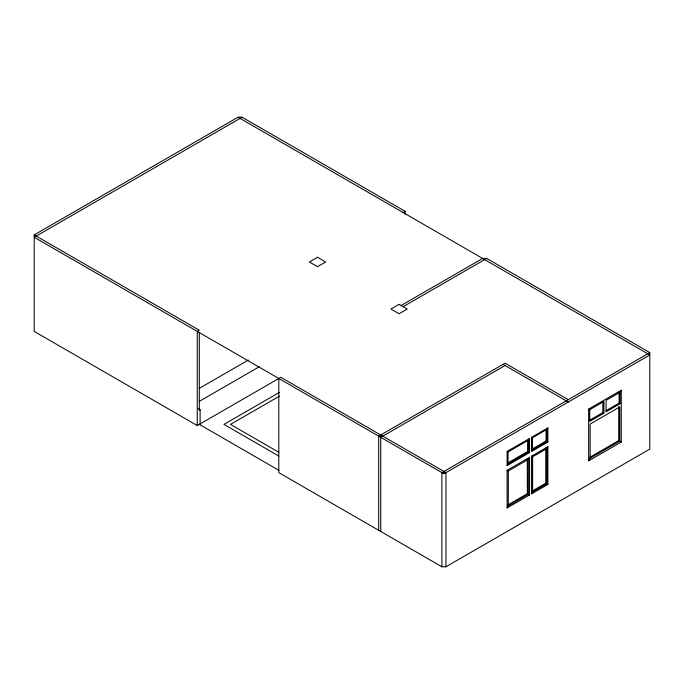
<?xml version="1.0" encoding="UTF-8"?>
<svg xmlns="http://www.w3.org/2000/svg" width="684" height="684" viewBox="0 0 684 684"><rect width="100%" height="100%" fill="white"/><g stroke="black" fill="none" stroke-linecap="round" stroke-linejoin="round"><path stroke-width="1.03" d="M507.109 465.573L508.024 463.991L508.024 451.97L507.109 451.449L529.536 438.504L529.536 452.628L507.109 465.573L507.109 451.449M508.024 463.991L528.621 452.098L528.621 440.077L529.536 438.504M531.571 451.449L532.366 450.072L532.366 437.786L531.571 437.324L547.875 427.91L547.875 442.035L531.571 451.449L531.571 437.324M507.109 507.938L508.306 505.869L528.339 494.301L528.339 459.4L529.536 457.331L507.109 470.276L507.109 507.938L529.536 494.994L529.536 457.331M532.366 450.072L547.089 441.573L547.089 429.287L547.875 427.91M531.571 493.814L532.639 491.967L546.815 483.785L546.815 448.593L547.875 446.738L531.571 456.16L531.571 493.814L547.875 484.4L547.875 446.738M620.114 392.231L606.101 400.328L606.101 411.811L620.114 403.714L620.114 392.231L621.26 390.248L588.65 409.083L588.65 460.862L621.26 442.035L621.26 390.248M588.65 460.862L590.138 458.28L590.138 424.063L619.772 406.963L619.772 441.171L590.138 458.28M278.807 378.483L278.807 472.635L441.881 566.779L445.959 566.779L445.959 472.635L280.85 377.303L197.274 425.559L34.2 331.407L34.2 234.903L238.041 117.22L242.119 117.22L405.193 211.365L405.193 214.537M242.119 117.22L34.2 237.262L443.925 473.807L649.8 354.945L238.041 117.22M403.15 212.544L405.193 211.365M199.309 388.358L248.309 360.066M199.309 401.363L259.193 366.795M200.13 423.909L200.13 409.784L199.309 410.255L199.309 332.364M401.115 305.517L482.647 258.441L486.726 258.441L649.8 352.593L649.8 449.097L445.959 566.779M403.15 306.697L486.726 258.441M279.38 392.385L223.959 424.379L278.807 456.048M279.44 396.13L230.508 424.379L278.807 452.269M378.688 530.297L378.688 436.153L505.074 363.187L568.267 399.67M380.731 437.324L505.074 365.538M441.881 566.779L441.881 472.635L649.8 352.593M532.366 437.786L547.089 429.287M508.024 451.97L528.621 440.077M589.711 409.69L603.895 401.508L603.895 413.179L589.711 421.361L589.711 409.69L588.65 409.083M507.896 462.888L527.603 451.508L529.536 452.628M532.263 448.952L546.063 440.983L547.875 442.035M589.574 420.267L602.878 412.589L603.895 413.179M605.956 410.716L619.097 403.124L620.114 403.714M508.306 505.869L508.306 470.968L528.339 459.4M532.639 491.967L532.639 456.775L546.815 448.593M590.018 457.169L618.746 440.581L621.26 442.035M508.195 504.758L527.321 493.72L529.536 494.994M532.503 490.864L545.789 483.195L547.875 484.4M378.688 436.153L382.766 436.153M441.881 472.635L445.959 472.635M503.031 364.358L568.267 402.021M531.571 456.16L532.639 456.775M507.109 470.276L508.306 470.968M34.2 234.903L199.309 330.227L197.274 331.407L197.274 425.559M198.283 408.724L200.13 409.784M199.309 424.379L279.012 470.395M619.097 392.684L619.097 403.124M618.746 406.373L618.746 440.581M602.878 401.978L602.878 412.589M546.063 429.723L546.063 440.983M545.789 448.003L545.789 483.195M527.603 440.496L527.603 451.508M527.321 458.81L527.321 493.72M380.731 434.973L380.731 531.477M317.538 257.261L309.382 261.972L317.538 266.683L325.695 261.972L317.538 257.261M399.071 304.337L390.923 309.048L399.071 313.751L407.228 309.048L399.071 304.337"/></g></svg>
